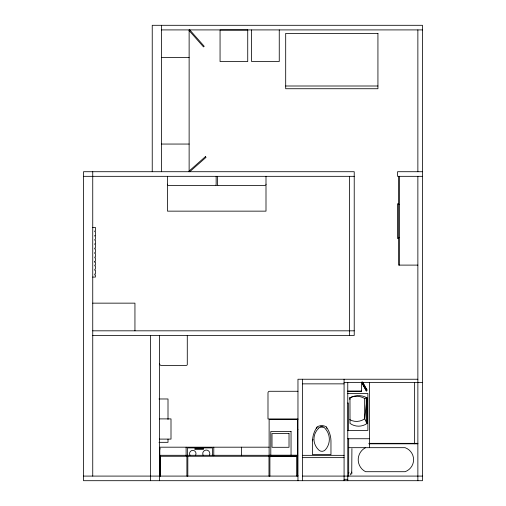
<?xml version="1.0" encoding="UTF-8"?>
<svg xmlns="http://www.w3.org/2000/svg" width="506" height="506" viewBox="0 0 506 506"><rect width="100%" height="100%" fill="white"/><g stroke="black" fill="none" stroke-linecap="round" stroke-linejoin="round"><path stroke-width="0.76" d="M349.861 399.443L349.975 397.893A17.065 17.065 0 0 1 367.084 397.893L367.135 423.421A14.636 14.636 0 0 1 350.025 423.421L349.975 397.893M312.518 440.821A24.573 24.573 0 0 1 317.129 426.988A8.153 8.153 0 0 1 326.351 426.988A24.573 24.573 0 0 1 330.962 440.821L330.962 454.654L312.518 454.654L312.518 440.821L313.005 439.366M316.642 428.443L317.129 426.988M351.733 474.198L351.917 448.607M366.875 389.702L366.875 390.689L366.312 391.005L366.312 390.012L366.875 389.702L362.72 382.169M349.665 397.792A16.192 16.192 0 0 1 364.643 398.45L367.084 397.893L364.643 418.81L367.135 423.421M161.458 29.911L422.478 29.911M161.458 57.583L189.13 57.583M285.694 86.001L377.931 86.001M161.458 144.052L189.13 144.052M422.478 171.717L397.577 171.717L397.577 176.328L422.478 176.328M83.522 176.328L354.225 176.328M216.151 185.569L217.428 185.569M399.417 204.456L398.5 204.456L398.5 176.328M92.743 227.384L95.375 227.384L95.375 231.027L94.73 231.027L94.73 231.723L95.375 231.723L95.375 235.575L94.73 235.575L94.73 236.087L95.375 236.087L95.375 239.395L94.818 239.395L94.818 240.274L95.375 240.274L95.375 243.683L94.869 243.683L94.869 244.569L95.375 244.569L95.375 248.111L94.685 248.111L94.685 248.99L95.375 248.99L95.375 252.576L94.73 252.576L94.73 253.455L95.375 253.455L95.375 257.023L94.818 257.023L94.818 257.902L95.375 257.902L95.375 261.292L94.495 261.292L94.495 262.178L95.375 262.178L95.375 265.062L94.774 265.062L94.774 265.941L95.375 265.941L95.375 269.186L94.774 269.186L94.774 270.293L95.375 270.293L95.375 273.986L94.73 273.986L94.73 275.03L95.375 275.03L95.375 277.079L92.743 277.079M399.417 237.453L398.5 237.453L398.5 265.106L417.867 265.106M92.743 303.151L134.944 303.151L134.944 330.823M92.743 330.823L354.225 330.823M92.743 335.434L354.225 335.434L354.225 171.717L83.522 171.717L83.522 480.7L422.478 480.7L422.478 25.3L152.236 25.3L152.236 171.717M417.867 379.241L297.964 379.241L297.964 480.7M344.08 382.473L422.478 382.473M302.575 383.858L344.08 383.858M347.767 391.005L361.607 391.005M297.964 391.277L269.59 391.277A1.6 1.6 0 0 0 267.99 392.884L267.99 418.949L297.964 418.949M347.767 391.467L361.607 391.467L361.607 382.473L366.312 391.005M347.767 393.491L367.875 393.491L367.875 430.385L347.767 430.385M158.985 398.975L168.005 398.975L168.005 419.468M347.767 402.991L348.229 402.991L348.229 430.663L347.767 430.663M159.441 418.898L171.003 418.898L171.003 439.1L159.441 439.1M297.964 419.575L269.122 419.518L269.122 456.406M320.374 426.988L323.157 426.988M297.503 429.512L297.964 429.512M291.045 431.567L270.799 431.51L270.799 456.76M347.767 438.734L369.443 438.734M158.985 442.326L168.005 442.326L168.005 439.17M368.956 443.345L417.867 443.345M368.956 443.806L417.867 443.806M269.122 447.19L159.826 447.19L159.826 459.511M348.691 447.677L405.078 447.677A12.732 12.732 0 0 1 405.078 471.706L365.566 471.706A13.485 13.485 0 0 1 365.566 447.677M302.575 455.337L344.08 455.337M159.687 456.279L297.579 456.26L297.579 476.089M302.575 457.639L344.08 457.639M159.611 458.759L159.934 458.759L159.934 468.581L159.611 468.581M297.964 475.627L297.503 475.627L297.503 419.575M83.522 476.089L297.964 476.089M302.575 476.089L422.478 476.089M344.08 479.315L347.767 479.315M351.512 472.066L351.917 473.047M362.34 381.992L366.875 390.215L366.312 390.524L361.866 382.466M361.866 381.96L366.312 390.012M326.351 426.988L326.838 428.443M417.867 29.911L417.867 171.717M417.867 176.328L417.867 480.7M414.635 382.473L414.635 443.832M399.417 176.328L399.417 265.106M369.443 382.473L369.443 447.677M366.262 397.659L366.262 422.516M364.643 398.45L364.643 418.81A13.883 13.883 0 0 1 349.621 419.588M350.538 473.508L350.538 474.894M349.614 176.328L349.614 335.434M348.691 438.734L348.691 476.089M347.767 382.473L347.767 480.7M344.08 379.241L344.08 480.7M302.575 379.241L302.575 480.7M296.655 456.26L296.655 476.089M291.045 431.51L291.045 456.76M279.255 29.955L279.255 61.504L251.583 61.504L251.583 29.955M269.907 456.26L269.907 476.108L268.983 476.108L268.983 456.279M269.35 456.222L269.35 455.299L187.448 455.299L187.448 456.222M265.998 176.328L265.998 211.147L167.492 211.147L167.492 176.328M241.451 447.19L241.451 455.761M217.428 176.328L217.428 184.184A1.385 1.385 0 0 0 217.833 185.164M216.151 176.328L216.151 184.184A1.385 1.385 0 0 1 215.746 185.164M213.785 447.19L213.785 455.761M212.419 455.691L212.419 447.911L187.517 447.911L187.517 455.691M189.13 29.911L189.13 171.717M187.821 456.279L187.821 476.108L186.897 476.108L186.897 456.279M187.283 335.434L187.283 364.718A1.208 1.208 0 0 1 186.189 365.408L161.218 365.408A1.6 1.6 0 0 1 159.611 363.808M187.264 456.222L187.264 455.299L159.763 455.299L159.687 476.089M186.113 447.19L186.113 455.761M161.458 25.3L161.458 171.717M160.611 456.279L160.611 476.089M160.092 475.627L160.092 476.089M159.902 448.303L159.902 449.227M159.826 468.164L159.826 476.032M159.611 335.434L159.611 480.7M150.39 335.434L150.39 480.7M92.743 171.717L92.743 476.089M215.455 185.386A1.385 1.385 0 0 1 214.765 185.569L168.877 185.569A1.385 1.385 0 0 1 168.188 185.386M265.998 184.184A1.385 1.385 0 0 1 265.954 184.545M265.308 185.386A1.385 1.385 0 0 1 264.613 185.569L218.807 185.569A1.385 1.385 0 0 1 218.118 185.386M167.682 184.873A1.385 1.385 0 0 1 167.492 184.184M203.33 455.564A3.548 3.548 0 0 1 206.062 450.055A3.548 3.548 0 0 1 209.471 455.172M189.99 455.21A3.226 3.226 0 0 1 192.786 450.372A3.226 3.226 0 0 1 195.582 455.21M348.691 473.047A1.385 1.385 0 0 1 348.874 472.357M318.818 427.937L318.154 428.803A14.699 14.699 0 0 0 318.154 449.372A4.605 4.605 0 0 0 325.383 449.783A15.857 15.857 0 0 0 325.383 428.803C324.106 426.488 320.652 426.033 318.818 427.937M189.82 29.993L189.13 30.6L203.513 46.9L204.209 46.293L189.82 29.993M205.423 156.639L189.13 171.028L189.737 171.717L206.037 157.334L205.423 156.639M247.731 30.006L220.059 30.006L220.059 61.549L247.731 61.549L247.731 30.006M377.931 33.39L285.694 33.39L285.694 88.733L377.931 88.733L377.931 33.39M398.361 203.842L397.438 203.842L397.438 238.415L398.361 238.415L398.361 203.842M289.021 433.56L272 433.56L272 447.298L289.021 447.298L289.021 433.56M203.368 448.544L194.924 448.544L194.924 449.511L203.368 449.511L203.368 448.544M297.68 455.198L269.559 455.198L269.559 456.121L297.68 456.121L297.68 455.198"/></g></svg>
